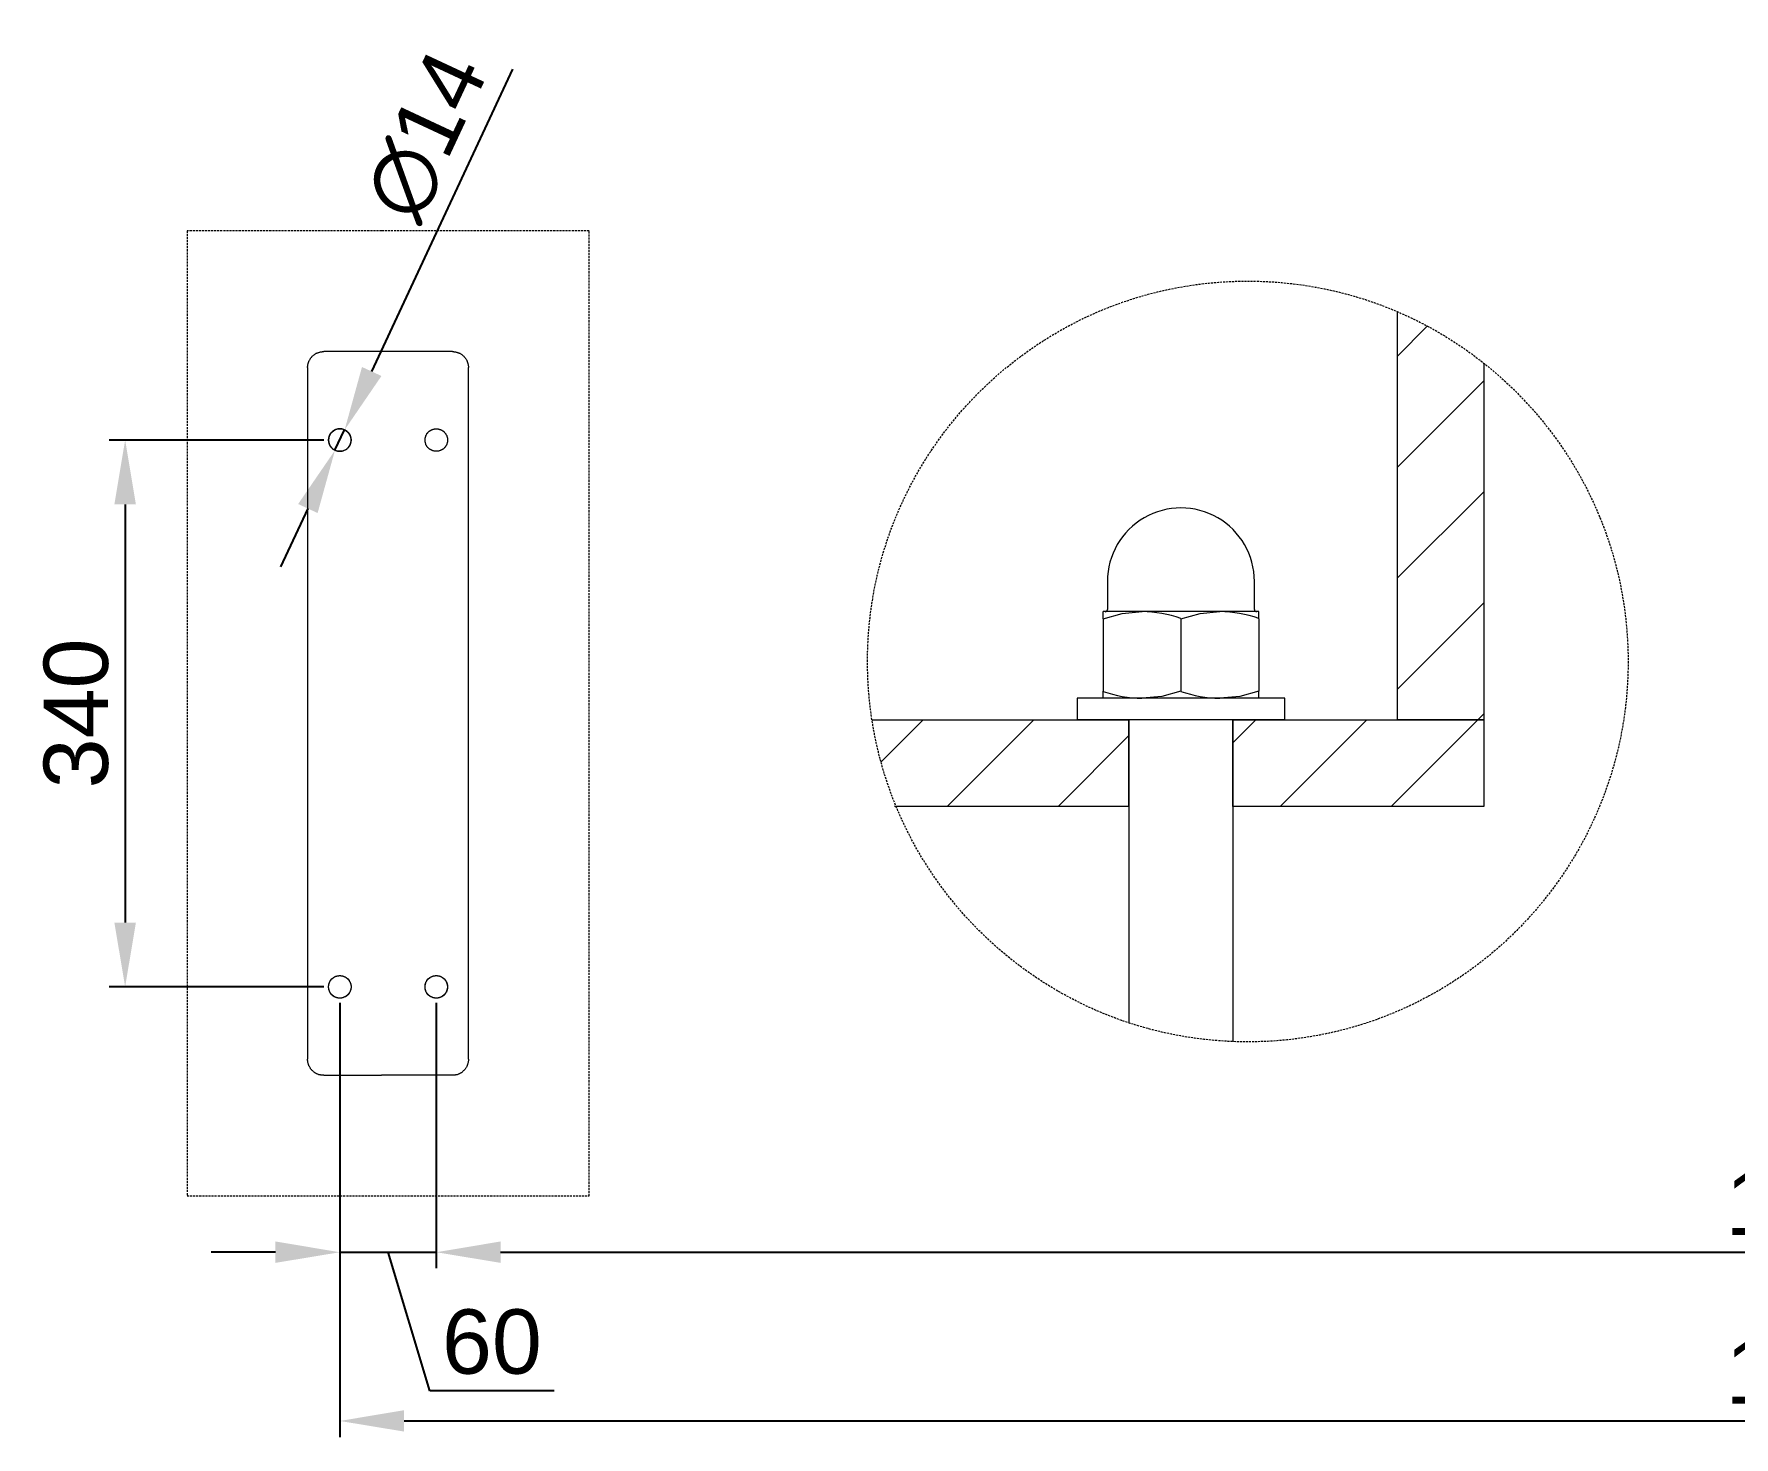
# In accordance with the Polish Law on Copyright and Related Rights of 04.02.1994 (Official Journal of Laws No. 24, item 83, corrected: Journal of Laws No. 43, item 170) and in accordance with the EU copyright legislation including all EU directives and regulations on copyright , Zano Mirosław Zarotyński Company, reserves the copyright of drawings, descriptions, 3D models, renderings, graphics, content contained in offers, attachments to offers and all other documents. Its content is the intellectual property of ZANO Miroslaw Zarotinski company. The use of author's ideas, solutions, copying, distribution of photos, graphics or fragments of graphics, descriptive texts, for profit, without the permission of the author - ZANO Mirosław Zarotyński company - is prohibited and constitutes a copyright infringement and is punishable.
# Model space of a CAD drawing. Header units: millimetres. Extents: x -152 to 4236, y -557 to 2576.
# Drawn here: x -63 to 994, y -557 to 315 of the extents above; entities that cross this region are included whole.
import ezdxf

# ---------------------------------------------------------------- set-up
doc = ezdxf.new("R2010")
doc.units = ezdxf.units.MM
doc.linetypes.add('HIDDEN', pattern=[1.905, 1.27, -0.635])
for name, color, linetype, lineweight in [('ZANO_R', 7, 'Continuous', 0), ('ZANO_R_przerywana', 7, 'HIDDEN', 0), ('ZANO_W', 1, 'Continuous', 0)]:
    doc.layers.add(name, color=color, linetype=linetype, lineweight=lineweight)
doc.styles.add('Arial', font='arial.ttf')
doc.styles.get("Standard").update_dxf_attribs({"font": 'ARIALUNI.TTF'})
doc.dimstyles.new('pl i ang', dxfattribs={"dimtxt": 50, "dimasz": 50, "dimexe": 1.25, "dimexo": 0.625, "dimgap": 10, "dimtad": 1, "dimtoh": 1, "dimtxsty": 'Standard', "dimcen": 2.5, "dimclrd": 1, "dimclre": 1, "dimclrt": 1, "dimadec": 0, "dimazin": 0, "dimtfac": 1, "dimtmove": 0, "dimatfit": 3, "dimfxl": 1, "dimarcsym": 1})

# ---------------------------------------------------------------- blocks, each defined once
blk = doc.blocks.new('*D448')
at = {"layer": 'ZANO_W', "color": 1, "lineweight": -2}
for p, q in [((147.2, 105.3), (234.9, 293.2)), ((124.3, 56.3), (130.3, 69)), ((107.4, 20.1), (90.5, -16.2))]:
    blk.add_line(p, q, dxfattribs=at)
at = {"layer": 'ZANO_W', "color": 1}
for points in [[(141.1, 108.1), (153.2, 102.5), (130.3, 69)], [(113.5, 17.3), (101.4, 22.9), (124.3, 56.3)]]:
    blk.add_solid(points, dxfattribs=at)
at = {"layer": 'ZANO_W', "color": 1, "insert": (180.8, 251.9), "char_height": 40, "attachment_point": 5, "rotation": 64.9822, "style": 'Arial'}
blk.add_mtext('∅14', dxfattribs=at)
blk = doc.blocks.new('*D452')
at = {"layer": 'ZANO_W', "color": 1, "lineweight": -2}
for p, q in [((117.3, 62.7), (-16.2, 62.7)), ((-6.2, 22.7), (-6.2, -237.3)), ((117.3, -277.3), (-16.2, -277.3))]:
    blk.add_line(p, q, dxfattribs=at)
at = {"layer": 'ZANO_W', "color": 1}
for points in [[(0.5, 22.7), (-12.9, 22.7), (-6.2, 62.7)], [(-12.9, -237.3), (0.5, -237.3), (-6.2, -277.3)]]:
    blk.add_solid(points, dxfattribs=at)
at = {"layer": 'ZANO_W', "color": 1, "insert": (-36.6, -107.3), "char_height": 40, "attachment_point": 5, "rotation": 90, "style": 'Arial'}
blk.add_mtext('340', dxfattribs=at)
blk = doc.blocks.new('*D453')
at = {"layer": 'ZANO_W', "color": 1, "lineweight": -2}
for p, q in [((127.3, -287.3), (127.3, -452.3)), ((187.3, -287.3), (187.3, -452.3)), ((87.3, -442.3), (47.3, -442.3)), ((127.3, -442.3), (187.3, -442.3)), ((183.2, -528.5), (157.3, -442.3)), ((227.3, -442.3), (267.3, -442.3)), ((260.6, -528.5), (183.2, -528.5))]:
    blk.add_line(p, q, dxfattribs=at)
at = {"layer": 'ZANO_W', "color": 1}
for points in [[(87.3, -448.9), (87.3, -435.6), (127.3, -442.3)], [(227.3, -435.6), (227.3, -448.9), (187.3, -442.3)]]:
    blk.add_solid(points, dxfattribs=at)
at = {"layer": 'ZANO_W', "color": 1, "insert": (221.9, -498.1), "char_height": 40, "attachment_point": 5, "style": 'Arial'}
blk.add_mtext('60', dxfattribs=at)
blk = doc.blocks.new('*D454')
at = {"layer": 'ZANO_W', "color": 1, "lineweight": -2}
for p, q in [((187.3, -287.3), (187.3, -452.3)), ((1915.3, -287.3), (1915.3, -452.3)), ((227.3, -442.3), (1875.3, -442.3))]:
    blk.add_line(p, q, dxfattribs=at)
at = {"layer": 'ZANO_W', "color": 1}
for points in [[(227.3, -435.6), (227.3, -448.9), (187.3, -442.3)], [(1875.3, -448.9), (1875.3, -435.6), (1915.3, -442.3)]]:
    blk.add_solid(points, dxfattribs=at)
at = {"layer": 'ZANO_W', "color": 1, "insert": (1051.3, -411.8), "char_height": 40, "attachment_point": 5, "style": 'Arial'}
blk.add_mtext('1728', dxfattribs=at)
blk = doc.blocks.new('*D456')
at = {"layer": 'ZANO_W', "color": 1, "lineweight": -2}
for p, q in [((127.3, -287.3), (127.3, -557.2)), ((1975.3, -287.3), (1975.3, -557.2)), ((167.3, -547.2), (1935.3, -547.2))]:
    blk.add_line(p, q, dxfattribs=at)
at = {"layer": 'ZANO_W', "color": 1}
for points in [[(167.3, -540.5), (167.3, -553.8), (127.3, -547.2)], [(1935.3, -553.8), (1935.3, -540.5), (1975.3, -547.2)]]:
    blk.add_solid(points, dxfattribs=at)
at = {"layer": 'ZANO_W', "color": 1, "insert": (1051.3, -516.7), "char_height": 40, "attachment_point": 5, "style": 'Arial'}
blk.add_mtext('1848', dxfattribs=at)

msp = doc.modelspace()

# ---------------------------------------------------------------- linework, layer by layer
at = {"layer": 'ZANO_R'}
for p, q in [((784.9, 142.4), (784.9, -111.3)), ((784.9, 114.7), (803.6, 133.4)), ((112.1, 116.2), (112.4, 116.4)), ((112.4, 116.4), (112.7, 116.6)), ((112.7, 116.6), (113, 116.7)), ((113, 116.7), (113.3, 116.9)), ((113.3, 116.9), (113.6, 117)), ((113.6, 117), (114, 117.1)), ((114, 117.1), (114.3, 117.2)), ((114.3, 117.2), (114.6, 117.3)), ((114.6, 117.3), (114.9, 117.4)), ((114.9, 117.4), (115.3, 117.5)), ((115.3, 117.5), (115.6, 117.5)), ((115.6, 117.5), (115.9, 117.6)), ((115.9, 117.6), (116.3, 117.6)), ((116.3, 117.6), (116.6, 117.7)), ((116.6, 117.7), (117, 117.7)), ((117, 117.7), (117.3, 117.7)), ((153.3, 117.7), (117.3, 117.7)), ((197.3, 117.7), (153.3, 117.7)), ((197.3, 117.7), (197.6, 117.7)), ((197.6, 117.7), (198, 117.7)), ((198, 117.7), (198.3, 117.6)), ((198.3, 117.6), (198.7, 117.6)), ((198.7, 117.6), (199, 117.5)), ((199, 117.5), (199.3, 117.5)), ((199.3, 117.5), (199.7, 117.4)), ((199.7, 117.4), (200, 117.3)), ((200, 117.3), (200.3, 117.2)), ((200.3, 117.2), (200.7, 117.1)), ((200.7, 117.1), (201, 117)), ((201, 117), (201.3, 116.9)), ((201.3, 116.9), (201.6, 116.7)), ((201.6, 116.7), (201.9, 116.6)), ((201.9, 116.6), (202.2, 116.4)), ((202.2, 116.4), (202.5, 116.2)), ((107.3, 108.4), (107.4, 108.7)), ((107.3, 108), (107.3, 108.4)), ((107.3, 107.7), (107.3, 108)), ((107.3, 107.7), (107.3, -322.3)), ((107.4, 109.4), (107.5, 109.7)), ((107.4, 109), (107.4, 109.4)), ((107.4, 108.7), (107.4, 109)), ((107.5, 109.7), (107.6, 110)), ((107.6, 110), (107.7, 110.4)), ((107.7, 110.4), (107.8, 110.7)), ((107.8, 110.7), (107.9, 111)), ((107.9, 111), (108, 111.3)), ((108, 111.3), (108.1, 111.7)), ((108.1, 111.7), (108.3, 112)), ((108.3, 112), (108.4, 112.3)), ((108.4, 112.3), (108.6, 112.6)), ((108.6, 112.6), (108.8, 112.9)), ((108.8, 112.9), (108.9, 113.2)), ((108.9, 113.2), (109.1, 113.4)), ((109.1, 113.4), (109.3, 113.7)), ((109.3, 113.7), (109.5, 114)), ((109.5, 114), (109.8, 114.3)), ((109.8, 114.3), (110, 114.5)), ((110, 114.5), (110.2, 114.8)), ((110.2, 114.8), (110.5, 115)), ((110.5, 115), (110.7, 115.2)), ((110.7, 115.2), (111, 115.4)), ((111, 115.4), (111.3, 115.6)), ((111.3, 115.6), (111.5, 115.8)), ((111.5, 115.8), (111.8, 116)), ((111.8, 116), (112.1, 116.2)), ((202.5, 116.2), (202.8, 116)), ((202.8, 116), (203.1, 115.8)), ((203.1, 115.8), (203.3, 115.6)), ((203.3, 115.6), (203.6, 115.4)), ((203.6, 115.4), (203.9, 115.2)), ((203.9, 115.2), (204.1, 115)), ((204.1, 115), (204.4, 114.8)), ((204.4, 114.8), (204.6, 114.5)), ((204.6, 114.5), (204.8, 114.3)), ((204.8, 114.3), (205.1, 114)), ((205.1, 114), (205.3, 113.7)), ((205.3, 113.7), (205.5, 113.4)), ((205.5, 113.4), (205.7, 113.2)), ((205.7, 113.2), (205.8, 112.9)), ((205.8, 112.9), (206, 112.6)), ((206, 112.6), (206.2, 112.3)), ((206.2, 112.3), (206.3, 112)), ((206.3, 112), (206.5, 111.7)), ((206.5, 111.7), (206.6, 111.3)), ((206.6, 111.3), (206.7, 111)), ((206.7, 111), (206.8, 110.7)), ((206.8, 110.7), (206.9, 110.4)), ((206.9, 110.4), (207, 110)), ((207, 110), (207.1, 109.7)), ((207.1, 109.7), (207.2, 109.4)), ((207.2, 109.4), (207.2, 109)), ((207.2, 109), (207.3, 108.7)), ((207.3, 108.7), (207.3, 108.4)), ((207.3, 108.4), (207.3, 108)), ((207.3, 108), (207.3, 107.7)), ((207.3, -322.3), (207.3, 107.7)), ((838.7, 110.4), (838.7, -111.3)), ((784.9, 45.7), (838.7, 99.5)), ((120.4, 63.5), (120.3, 63.3)), ((120.5, 64.2), (120.4, 64)), ((120.4, 64), (120.4, 63.8)), ((120.4, 63.8), (120.4, 63.5)), ((120.6, 64.7), (120.5, 64.5)), ((120.5, 64.5), (120.5, 64.2)), ((120.7, 64.9), (120.6, 64.7)), ((120.8, 65.2), (120.7, 64.9)), ((120.9, 65.6), (120.8, 65.4)), ((120.8, 65.4), (120.8, 65.2)), ((121.1, 65.8), (120.9, 65.6)), ((121.2, 66), (121.1, 65.8)), ((121.3, 66.2), (121.2, 66)), ((121.4, 66.5), (121.3, 66.2)), ((121.5, 66.7), (121.4, 66.5)), ((121.7, 66.9), (121.5, 66.7)), ((121.8, 67), (121.7, 66.9)), ((122, 67.2), (121.8, 67)), ((122.1, 67.4), (122, 67.2)), ((122.3, 67.6), (122.1, 67.4)), ((122.5, 67.8), (122.3, 67.6)), ((122.7, 67.9), (122.5, 67.8)), ((122.8, 68.1), (122.7, 67.9)), ((123, 68.2), (122.8, 68.1)), ((123.2, 68.4), (123, 68.2)), ((123.4, 68.5), (123.2, 68.4)), ((123.6, 68.6), (123.4, 68.5)), ((123.8, 68.8), (123.6, 68.6)), ((124.1, 68.9), (123.8, 68.8)), ((124.3, 69), (124.1, 68.9)), ((124.5, 69.1), (124.3, 69)), ((124.7, 69.2), (124.5, 69.1)), ((124.9, 69.3), (124.7, 69.2)), ((125.2, 69.3), (124.9, 69.3)), ((125.4, 69.4), (125.2, 69.3)), ((125.6, 69.5), (125.4, 69.4)), ((125.9, 69.5), (125.6, 69.5)), ((126.1, 69.6), (125.9, 69.5)), ((126.3, 69.6), (126.1, 69.6)), ((126.6, 69.6), (126.3, 69.6)), ((126.8, 69.7), (126.6, 69.6)), ((127.1, 69.7), (126.8, 69.7)), ((127.3, 69.7), (127.1, 69.7)), ((127.5, 69.7), (127.3, 69.7)), ((127.8, 69.7), (127.5, 69.7)), ((128, 69.6), (127.8, 69.7)), ((128.3, 69.6), (128, 69.6)), ((128.5, 69.6), (128.3, 69.6)), ((128.7, 69.5), (128.5, 69.6)), ((129, 69.5), (128.7, 69.5)), ((129.2, 69.4), (129, 69.5)), ((129.4, 69.3), (129.2, 69.4)), ((129.7, 69.3), (129.4, 69.3)), ((129.9, 69.2), (129.7, 69.3)), ((130.1, 69.1), (129.9, 69.2)), ((130.3, 69), (130.1, 69.1)), ((130.6, 68.9), (130.3, 69)), ((130.8, 68.8), (130.6, 68.9)), ((131, 68.6), (130.8, 68.8)), ((131.2, 68.5), (131, 68.6)), ((131.4, 68.4), (131.2, 68.5)), ((131.6, 68.2), (131.4, 68.4)), ((131.8, 68.1), (131.6, 68.2)), ((131.9, 67.9), (131.8, 68.1)), ((132.1, 67.8), (131.9, 67.9)), ((132.3, 67.6), (132.1, 67.8)), ((132.5, 67.4), (132.3, 67.6)), ((132.6, 67.2), (132.5, 67.4)), ((132.8, 67), (132.6, 67.2)), ((132.9, 66.9), (132.8, 67)), ((133.1, 66.7), (132.9, 66.9)), ((133.2, 66.5), (133.1, 66.7)), ((133.3, 66.2), (133.2, 66.5)), ((133.4, 66), (133.3, 66.2)), ((133.6, 65.8), (133.4, 66)), ((133.7, 65.6), (133.6, 65.8)), ((133.8, 65.4), (133.7, 65.6)), ((133.8, 65.2), (133.8, 65.4)), ((133.9, 64.9), (133.8, 65.2)), ((134, 64.7), (133.9, 64.9)), ((134.1, 64.5), (134, 64.7)), ((134.1, 64.2), (134.1, 64.5)), ((134.2, 64), (134.1, 64.2)), ((134.2, 63.8), (134.2, 64)), ((134.3, 63.5), (134.2, 63.8)), ((134.3, 63.3), (134.3, 63.5)), ((180.3, 63.3), (180.4, 63.5)), ((180.4, 64), (180.5, 64.2)), ((180.4, 63.8), (180.4, 64)), ((180.4, 63.5), (180.4, 63.8)), ((180.5, 64.5), (180.6, 64.7)), ((180.5, 64.2), (180.5, 64.5)), ((180.6, 64.7), (180.7, 64.9)), ((180.7, 64.9), (180.8, 65.2)), ((180.8, 65.4), (180.9, 65.6)), ((180.8, 65.2), (180.8, 65.4)), ((180.9, 65.6), (181.1, 65.8)), ((181.1, 65.8), (181.2, 66)), ((181.2, 66), (181.3, 66.2)), ((181.3, 66.2), (181.4, 66.5)), ((181.4, 66.5), (181.5, 66.7)), ((181.5, 66.7), (181.7, 66.9)), ((181.7, 66.9), (181.8, 67)), ((181.8, 67), (182, 67.2)), ((182, 67.2), (182.1, 67.4)), ((182.1, 67.4), (182.3, 67.6)), ((182.3, 67.6), (182.5, 67.8)), ((182.5, 67.8), (182.7, 67.9)), ((182.7, 67.9), (182.8, 68.1)), ((182.8, 68.1), (183, 68.2)), ((183, 68.2), (183.2, 68.4)), ((183.2, 68.4), (183.4, 68.5)), ((183.4, 68.5), (183.6, 68.6)), ((183.6, 68.6), (183.8, 68.8)), ((183.8, 68.8), (184.1, 68.9)), ((184.1, 68.9), (184.3, 69)), ((184.3, 69), (184.5, 69.1)), ((184.5, 69.1), (184.7, 69.2)), ((184.7, 69.2), (184.9, 69.3)), ((184.9, 69.3), (185.2, 69.3)), ((185.2, 69.3), (185.4, 69.4)), ((185.4, 69.4), (185.6, 69.5)), ((185.6, 69.5), (185.9, 69.5)), ((185.9, 69.5), (186.1, 69.6)), ((186.1, 69.6), (186.3, 69.6)), ((186.3, 69.6), (186.6, 69.6)), ((186.6, 69.6), (186.8, 69.7)), ((186.8, 69.7), (187.1, 69.7)), ((187.1, 69.7), (187.3, 69.7)), ((187.3, 69.7), (187.5, 69.7)), ((187.5, 69.7), (187.8, 69.7)), ((187.8, 69.7), (188, 69.6)), ((188, 69.6), (188.3, 69.6)), ((188.3, 69.6), (188.5, 69.6)), ((188.5, 69.6), (188.7, 69.5)), ((188.7, 69.5), (189, 69.5)), ((189, 69.5), (189.2, 69.4)), ((189.2, 69.4), (189.4, 69.3)), ((189.4, 69.3), (189.7, 69.3)), ((189.7, 69.3), (189.9, 69.2)), ((189.9, 69.2), (190.1, 69.1)), ((190.1, 69.1), (190.3, 69)), ((190.3, 69), (190.6, 68.9)), ((190.6, 68.9), (190.8, 68.8)), ((190.8, 68.8), (191, 68.6)), ((191, 68.6), (191.2, 68.5)), ((191.2, 68.5), (191.4, 68.4)), ((191.4, 68.4), (191.6, 68.2)), ((191.6, 68.2), (191.8, 68.1)), ((191.8, 68.1), (191.9, 67.9)), ((191.9, 67.9), (192.1, 67.8)), ((192.1, 67.8), (192.3, 67.6)), ((192.3, 67.6), (192.5, 67.4)), ((192.5, 67.4), (192.6, 67.2)), ((192.6, 67.2), (192.8, 67)), ((192.8, 67), (192.9, 66.9)), ((192.9, 66.9), (193.1, 66.7)), ((193.1, 66.7), (193.2, 66.5)), ((193.2, 66.5), (193.3, 66.2)), ((193.3, 66.2), (193.4, 66)), ((193.4, 66), (193.6, 65.8)), ((193.6, 65.8), (193.7, 65.6)), ((193.7, 65.6), (193.8, 65.4)), ((193.8, 65.4), (193.8, 65.2)), ((193.8, 65.2), (193.9, 64.9)), ((193.9, 64.9), (194, 64.7)), ((194, 64.7), (194.1, 64.5)), ((194.1, 64.5), (194.1, 64.2)), ((194.1, 64.2), (194.2, 64)), ((194.2, 64), (194.2, 63.8)), ((194.2, 63.8), (194.3, 63.5)), ((194.3, 63.5), (194.3, 63.3)), ((120.3, 63.3), (120.3, 63)), ((120.3, 63), (120.3, 62.8)), ((120.3, 62.8), (120.3, 62.6)), ((120.3, 62.6), (120.3, 62.3)), ((120.3, 62.3), (120.3, 62.1)), ((120.3, 62.1), (120.4, 61.8)), ((120.4, 61.8), (120.4, 61.6)), ((120.4, 61.6), (120.4, 61.4)), ((120.4, 61.4), (120.5, 61.1)), ((120.5, 61.1), (120.5, 60.9)), ((120.5, 60.9), (120.6, 60.7)), ((120.6, 60.7), (120.7, 60.4)), ((120.7, 60.4), (120.8, 60.2)), ((120.8, 60.2), (120.8, 60)), ((120.8, 60), (120.9, 59.8)), ((120.9, 59.8), (121.1, 59.5)), ((121.1, 59.5), (121.2, 59.3)), ((121.2, 59.3), (121.3, 59.1)), ((121.3, 59.1), (121.4, 58.9)), ((121.4, 58.9), (121.5, 58.7)), ((121.5, 58.7), (121.7, 58.5)), ((121.7, 58.5), (121.8, 58.3)), ((121.8, 58.3), (122, 58.1)), ((122, 58.1), (122.1, 57.9)), ((122.1, 57.9), (122.3, 57.8)), ((122.3, 57.8), (122.5, 57.6)), ((122.5, 57.6), (122.7, 57.4)), ((122.7, 57.4), (122.8, 57.3)), ((122.8, 57.3), (123, 57.1)), ((123, 57.1), (123.2, 57)), ((123.2, 57), (123.4, 56.9)), ((123.4, 56.9), (123.6, 56.7)), ((123.6, 56.7), (123.8, 56.6)), ((123.8, 56.6), (124.1, 56.5)), ((124.1, 56.5), (124.3, 56.4)), ((124.3, 56.4), (124.5, 56.3)), ((124.5, 56.3), (124.7, 56.2)), ((124.7, 56.2), (124.9, 56.1)), ((124.9, 56.1), (125.2, 56)), ((125.2, 56), (125.4, 55.9)), ((125.4, 55.9), (125.6, 55.9)), ((125.6, 55.9), (125.9, 55.8)), ((125.9, 55.8), (126.1, 55.8)), ((126.1, 55.8), (126.3, 55.7)), ((126.3, 55.7), (126.6, 55.7)), ((126.6, 55.7), (126.8, 55.7)), ((126.8, 55.7), (127.1, 55.7)), ((127.1, 55.7), (127.3, 55.7)), ((127.3, 55.7), (127.5, 55.7)), ((127.5, 55.7), (127.8, 55.7)), ((127.8, 55.7), (128, 55.7)), ((128, 55.7), (128.3, 55.7)), ((128.3, 55.7), (128.5, 55.8)), ((128.5, 55.8), (128.7, 55.8)), ((128.7, 55.8), (129, 55.9)), ((129, 55.9), (129.2, 55.9)), ((129.2, 55.9), (129.4, 56)), ((129.4, 56), (129.7, 56.1)), ((129.7, 56.1), (129.9, 56.2)), ((129.9, 56.2), (130.1, 56.3)), ((130.1, 56.3), (130.3, 56.4)), ((130.3, 56.4), (130.6, 56.5)), ((130.6, 56.5), (130.8, 56.6)), ((130.8, 56.6), (131, 56.7)), ((131, 56.7), (131.2, 56.9)), ((131.2, 56.9), (131.4, 57)), ((131.4, 57), (131.6, 57.1)), ((131.6, 57.1), (131.8, 57.3)), ((131.8, 57.3), (131.9, 57.4)), ((131.9, 57.4), (132.1, 57.6)), ((132.1, 57.6), (132.3, 57.8)), ((132.3, 57.8), (132.5, 57.9)), ((132.5, 57.9), (132.6, 58.1)), ((132.6, 58.1), (132.8, 58.3)), ((132.8, 58.3), (132.9, 58.5)), ((132.9, 58.5), (133.1, 58.7)), ((133.1, 58.7), (133.2, 58.9)), ((133.2, 58.9), (133.3, 59.1)), ((133.3, 59.1), (133.4, 59.3)), ((133.4, 59.3), (133.6, 59.5)), ((133.6, 59.5), (133.7, 59.8)), ((133.7, 59.8), (133.8, 60)), ((133.8, 60.2), (133.9, 60.4)), ((133.8, 60), (133.8, 60.2)), ((133.9, 60.4), (134, 60.7)), ((134, 60.7), (134.1, 60.9)), ((134.1, 61.1), (134.2, 61.4)), ((134.1, 60.9), (134.1, 61.1)), ((134.2, 61.6), (134.3, 61.8)), ((134.2, 61.4), (134.2, 61.6)), ((134.3, 63), (134.3, 63.3)), ((134.3, 62.8), (134.3, 63)), ((134.3, 62.6), (134.3, 62.8)), ((134.3, 62.3), (134.3, 62.6)), ((134.3, 62.1), (134.3, 62.3)), ((134.3, 61.8), (134.3, 62.1)), ((180.3, 63), (180.3, 63.3)), ((180.3, 62.8), (180.3, 63)), ((180.3, 62.6), (180.3, 62.8)), ((180.3, 62.3), (180.3, 62.6)), ((180.3, 62.1), (180.3, 62.3)), ((180.4, 61.8), (180.3, 62.1)), ((180.4, 61.6), (180.4, 61.8)), ((180.4, 61.4), (180.4, 61.6)), ((180.5, 61.1), (180.4, 61.4)), ((180.5, 60.9), (180.5, 61.1)), ((180.6, 60.7), (180.5, 60.9)), ((180.7, 60.4), (180.6, 60.7)), ((180.8, 60.2), (180.7, 60.4)), ((180.8, 60), (180.8, 60.2)), ((180.9, 59.8), (180.8, 60)), ((181.1, 59.5), (180.9, 59.8)), ((181.2, 59.3), (181.1, 59.5)), ((181.3, 59.1), (181.2, 59.3)), ((181.4, 58.9), (181.3, 59.1)), ((181.5, 58.7), (181.4, 58.9)), ((181.7, 58.5), (181.5, 58.7)), ((181.8, 58.3), (181.7, 58.5)), ((182, 58.1), (181.8, 58.3)), ((182.1, 57.9), (182, 58.1)), ((182.3, 57.8), (182.1, 57.9)), ((182.5, 57.6), (182.3, 57.8)), ((182.7, 57.4), (182.5, 57.6)), ((182.8, 57.3), (182.7, 57.4)), ((183, 57.1), (182.8, 57.3)), ((183.2, 57), (183, 57.1)), ((183.4, 56.9), (183.2, 57)), ((183.6, 56.7), (183.4, 56.9)), ((183.8, 56.6), (183.6, 56.7)), ((184.1, 56.5), (183.8, 56.6)), ((184.3, 56.4), (184.1, 56.5)), ((184.5, 56.3), (184.3, 56.4)), ((184.7, 56.2), (184.5, 56.3)), ((184.9, 56.1), (184.7, 56.2)), ((185.2, 56), (184.9, 56.1)), ((185.4, 55.9), (185.2, 56)), ((185.6, 55.9), (185.4, 55.9)), ((185.9, 55.8), (185.6, 55.9)), ((186.1, 55.8), (185.9, 55.8)), ((186.3, 55.7), (186.1, 55.8)), ((186.6, 55.7), (186.3, 55.7)), ((186.8, 55.7), (186.6, 55.7)), ((187.1, 55.7), (186.8, 55.7)), ((187.3, 55.7), (187.1, 55.7)), ((187.5, 55.7), (187.3, 55.7)), ((187.8, 55.7), (187.5, 55.7)), ((188, 55.7), (187.8, 55.7)), ((188.3, 55.7), (188, 55.7)), ((188.5, 55.8), (188.3, 55.7)), ((188.7, 55.8), (188.5, 55.8)), ((189, 55.9), (188.7, 55.8)), ((189.2, 55.9), (189, 55.9)), ((189.4, 56), (189.2, 55.9)), ((189.7, 56.1), (189.4, 56)), ((189.9, 56.2), (189.7, 56.1)), ((190.1, 56.3), (189.9, 56.2)), ((190.3, 56.4), (190.1, 56.3)), ((190.6, 56.5), (190.3, 56.4)), ((190.8, 56.6), (190.6, 56.5)), ((191, 56.7), (190.8, 56.6)), ((191.2, 56.9), (191, 56.7)), ((191.4, 57), (191.2, 56.9)), ((191.6, 57.1), (191.4, 57)), ((191.8, 57.3), (191.6, 57.1)), ((191.9, 57.4), (191.8, 57.3)), ((192.1, 57.6), (191.9, 57.4)), ((192.3, 57.8), (192.1, 57.6)), ((192.5, 57.9), (192.3, 57.8)), ((192.6, 58.1), (192.5, 57.9)), ((192.8, 58.3), (192.6, 58.1)), ((192.9, 58.5), (192.8, 58.3)), ((193.1, 58.7), (192.9, 58.5)), ((193.2, 58.9), (193.1, 58.7)), ((193.3, 59.1), (193.2, 58.9)), ((193.4, 59.3), (193.3, 59.1)), ((193.6, 59.5), (193.4, 59.3)), ((193.7, 59.8), (193.6, 59.5)), ((193.8, 60), (193.7, 59.8)), ((193.9, 60.4), (193.8, 60.2)), ((193.8, 60.2), (193.8, 60)), ((194, 60.7), (193.9, 60.4)), ((194.1, 60.9), (194, 60.7)), ((194.2, 61.4), (194.1, 61.1)), ((194.1, 61.1), (194.1, 60.9)), ((194.3, 61.8), (194.2, 61.6)), ((194.2, 61.6), (194.2, 61.4)), ((194.3, 63.3), (194.3, 63)), ((194.3, 63), (194.3, 62.8)), ((194.3, 62.8), (194.3, 62.6)), ((194.3, 62.6), (194.3, 62.3)), ((194.3, 62.3), (194.3, 62.1)), ((194.3, 62.1), (194.3, 61.8)), ((784.9, -23.3), (838.7, 30.5)), ((604.7, -25.2), (604.7, -42.7)), ((696.1, -42.7), (696.1, -25.2)), ((784.9, -92.4), (838.7, -38.6)), ((602, -48.4), (602, -44)), ((626.2, -44), (602, -44)), ((602, -48.4), (613.9, -45.2)), ((602, -48.4), (602, -93.5)), ((613.9, -45.2), (626.2, -44)), ((674.6, -44), (626.2, -44)), ((650.4, -48.4), (662.3, -45.2)), ((650.4, -48.4), (650.4, -93.5)), ((662.3, -45.2), (674.6, -44)), ((698.8, -44), (674.6, -44)), ((698.8, -48.4), (698.8, -44)), ((698.8, -48.4), (698.8, -93.5)), ((602, -97.9), (602, -93.5)), ((650.4, -93.5), (638.6, -96.7)), ((698.8, -93.5), (687, -96.7)), ((698.8, -97.9), (698.8, -93.5)), ((585.9, -97.9), (585.9, -111.3)), ((715, -97.9), (585.9, -97.9)), ((638.6, -96.7), (626.2, -97.9)), ((687, -96.7), (674.6, -97.9)), ((715, -111.3), (715, -97.9)), ((458.3, -111.2), (618.1, -111.3)), ((463.9, -137.3), (490, -111.2)), ((505.1, -165.1), (559, -111.3)), ((715, -111.3), (585.9, -111.3)), ((618.1, -165.1), (618.1, -111.3)), ((618.1, -111.3), (618.1, -299.7)), ((682.7, -165.1), (682.7, -111.3)), ((682.7, -111.3), (838.7, -111.3)), ((682.7, -111.3), (682.7, -311.3)), ((682.7, -125.6), (697, -111.3)), ((712.2, -165.1), (766, -111.3)), ((781.2, -165.1), (835, -111.3)), ((838.7, -111.3), (784.9, -111.3)), ((835, -111.3), (838.7, -107.6)), ((574.1, -165.1), (618.1, -121.1)), ((618.1, -165.1), (472.3, -165.1)), ((838.7, -165.1), (682.7, -165.1)), ((120.7, -275.1), (120.8, -274.8)), ((120.8, -274.6), (120.9, -274.4)), ((120.8, -274.8), (120.8, -274.6)), ((120.9, -274.4), (121.1, -274.2)), ((121.1, -274.2), (121.2, -274)), ((121.2, -274), (121.3, -273.8)), ((121.3, -273.8), (121.4, -273.5)), ((121.4, -273.5), (121.5, -273.3)), ((121.5, -273.3), (121.7, -273.1)), ((121.7, -273.1), (121.8, -273)), ((121.8, -273), (122, -272.8)), ((122, -272.8), (122.1, -272.6)), ((122.1, -272.6), (122.3, -272.4)), ((122.3, -272.4), (122.5, -272.2)), ((122.5, -272.2), (122.7, -272.1)), ((122.7, -272.1), (122.8, -271.9)), ((122.8, -271.9), (123, -271.8)), ((123, -271.8), (123.2, -271.6)), ((123.2, -271.6), (123.4, -271.5)), ((123.4, -271.5), (123.6, -271.4)), ((123.6, -271.4), (123.8, -271.2)), ((123.8, -271.2), (124.1, -271.1)), ((124.1, -271.1), (124.3, -271)), ((124.3, -271), (124.5, -270.9)), ((124.5, -270.9), (124.7, -270.8)), ((124.7, -270.8), (124.9, -270.7)), ((124.9, -270.7), (125.2, -270.7)), ((125.2, -270.7), (125.4, -270.6)), ((125.4, -270.6), (125.6, -270.5)), ((125.6, -270.5), (125.9, -270.5)), ((125.9, -270.5), (126.1, -270.4)), ((126.1, -270.4), (126.3, -270.4)), ((126.3, -270.4), (126.6, -270.4)), ((126.6, -270.4), (126.8, -270.3)), ((126.8, -270.3), (127.1, -270.3)), ((127.1, -270.3), (127.3, -270.3)), ((127.3, -270.3), (127.5, -270.3)), ((127.5, -270.3), (127.8, -270.3)), ((127.8, -270.3), (128, -270.4)), ((128, -270.4), (128.3, -270.4)), ((128.3, -270.4), (128.5, -270.4)), ((128.5, -270.4), (128.7, -270.5)), ((128.7, -270.5), (129, -270.5)), ((129, -270.5), (129.2, -270.6)), ((129.2, -270.6), (129.4, -270.7)), ((129.4, -270.7), (129.7, -270.7)), ((129.7, -270.7), (129.9, -270.8)), ((129.9, -270.8), (130.1, -270.9)), ((130.1, -270.9), (130.3, -271)), ((130.3, -271), (130.6, -271.1)), ((130.6, -271.1), (130.8, -271.2)), ((130.8, -271.2), (131, -271.4)), ((131, -271.4), (131.2, -271.5)), ((131.2, -271.5), (131.4, -271.6)), ((131.4, -271.6), (131.6, -271.8)), ((131.6, -271.8), (131.8, -271.9)), ((131.8, -271.9), (131.9, -272.1)), ((131.9, -272.1), (132.1, -272.2)), ((132.1, -272.2), (132.3, -272.4)), ((132.3, -272.4), (132.5, -272.6)), ((132.5, -272.6), (132.6, -272.8)), ((132.6, -272.8), (132.8, -273)), ((132.8, -273), (132.9, -273.1)), ((132.9, -273.1), (133.1, -273.3)), ((133.1, -273.3), (133.2, -273.5)), ((133.2, -273.5), (133.3, -273.8)), ((133.3, -273.8), (133.4, -274)), ((133.4, -274), (133.6, -274.2)), ((133.6, -274.2), (133.7, -274.4)), ((133.7, -274.4), (133.8, -274.6)), ((133.8, -274.6), (133.8, -274.8)), ((133.8, -274.8), (133.9, -275.1)), ((180.7, -275.1), (180.8, -274.8)), ((180.8, -274.6), (180.9, -274.4)), ((180.8, -274.8), (180.8, -274.6)), ((180.9, -274.4), (181.1, -274.2)), ((181.1, -274.2), (181.2, -274)), ((181.2, -274), (181.3, -273.8)), ((181.3, -273.8), (181.4, -273.5)), ((181.4, -273.5), (181.5, -273.3)), ((181.5, -273.3), (181.7, -273.1)), ((181.7, -273.1), (181.8, -273)), ((181.8, -273), (182, -272.8)), ((182, -272.8), (182.1, -272.6)), ((182.1, -272.6), (182.3, -272.4)), ((182.3, -272.4), (182.5, -272.2)), ((182.5, -272.2), (182.7, -272.1)), ((182.7, -272.1), (182.8, -271.9)), ((182.8, -271.9), (183, -271.8)), ((183, -271.8), (183.2, -271.6)), ((183.2, -271.6), (183.4, -271.5)), ((183.4, -271.5), (183.6, -271.4)), ((183.6, -271.4), (183.8, -271.2)), ((183.8, -271.2), (184.1, -271.1)), ((184.1, -271.1), (184.3, -271)), ((184.3, -271), (184.5, -270.9)), ((184.5, -270.9), (184.7, -270.8)), ((184.7, -270.8), (184.9, -270.7)), ((184.9, -270.7), (185.2, -270.7)), ((185.2, -270.7), (185.4, -270.6)), ((185.4, -270.6), (185.6, -270.5)), ((185.6, -270.5), (185.9, -270.5)), ((185.9, -270.5), (186.1, -270.4)), ((186.1, -270.4), (186.3, -270.4)), ((186.3, -270.4), (186.6, -270.4)), ((186.6, -270.4), (186.8, -270.3)), ((186.8, -270.3), (187.1, -270.3)), ((187.1, -270.3), (187.3, -270.3)), ((187.3, -270.3), (187.5, -270.3)), ((187.5, -270.3), (187.8, -270.3)), ((187.8, -270.3), (188, -270.4)), ((188, -270.4), (188.3, -270.4)), ((188.3, -270.4), (188.5, -270.4)), ((188.5, -270.4), (188.7, -270.5)), ((188.7, -270.5), (189, -270.5)), ((189, -270.5), (189.2, -270.6)), ((189.2, -270.6), (189.4, -270.7)), ((189.4, -270.7), (189.7, -270.7)), ((189.7, -270.7), (189.9, -270.8)), ((189.9, -270.8), (190.1, -270.9)), ((190.1, -270.9), (190.3, -271)), ((190.3, -271), (190.6, -271.1)), ((190.6, -271.1), (190.8, -271.2)), ((190.8, -271.2), (191, -271.4)), ((191, -271.4), (191.2, -271.5)), ((191.2, -271.5), (191.4, -271.6)), ((191.4, -271.6), (191.6, -271.8)), ((191.6, -271.8), (191.8, -271.9)), ((191.8, -271.9), (191.9, -272.1)), ((191.9, -272.1), (192.1, -272.2)), ((192.1, -272.2), (192.3, -272.4)), ((192.3, -272.4), (192.5, -272.6)), ((192.5, -272.6), (192.6, -272.8)), ((192.6, -272.8), (192.8, -273)), ((192.8, -273), (192.9, -273.1)), ((192.9, -273.1), (193.1, -273.3)), ((193.1, -273.3), (193.2, -273.5)), ((193.2, -273.5), (193.3, -273.8)), ((193.3, -273.8), (193.4, -274)), ((193.4, -274), (193.6, -274.2)), ((193.6, -274.2), (193.7, -274.4)), ((193.7, -274.4), (193.8, -274.6)), ((193.8, -274.6), (193.8, -274.8)), ((193.8, -274.8), (193.9, -275.1)), ((120.3, -276.7), (120.4, -276.5)), ((120.3, -277), (120.3, -276.7)), ((120.3, -277.2), (120.3, -277)), ((120.3, -277.4), (120.3, -277.2)), ((120.3, -277.7), (120.3, -277.4)), ((120.3, -277.9), (120.3, -277.7)), ((120.4, -278.2), (120.3, -277.9)), ((120.4, -276), (120.5, -275.8)), ((120.4, -276.2), (120.4, -276)), ((120.4, -276.5), (120.4, -276.2)), ((120.4, -278.4), (120.4, -278.2)), ((120.4, -278.6), (120.4, -278.4)), ((120.5, -278.9), (120.4, -278.6)), ((120.5, -275.5), (120.6, -275.3)), ((120.5, -275.8), (120.5, -275.5)), ((120.5, -279.1), (120.5, -278.9)), ((120.6, -279.3), (120.5, -279.1)), ((120.6, -275.3), (120.7, -275.1)), ((120.7, -279.6), (120.6, -279.3)), ((120.8, -279.8), (120.7, -279.6)), ((120.8, -280), (120.8, -279.8)), ((120.9, -280.2), (120.8, -280)), ((121.1, -280.5), (120.9, -280.2)), ((121.2, -280.7), (121.1, -280.5)), ((121.3, -280.9), (121.2, -280.7)), ((121.4, -281.1), (121.3, -280.9)), ((121.5, -281.3), (121.4, -281.1)), ((121.7, -281.5), (121.5, -281.3)), ((121.8, -281.7), (121.7, -281.5)), ((122, -281.9), (121.8, -281.7)), ((122.1, -282.1), (122, -281.9)), ((122.3, -282.2), (122.1, -282.1)), ((122.5, -282.4), (122.3, -282.2)), ((122.7, -282.6), (122.5, -282.4)), ((122.8, -282.7), (122.7, -282.6)), ((123, -282.9), (122.8, -282.7)), ((123.2, -283), (123, -282.9)), ((123.4, -283.1), (123.2, -283)), ((123.6, -283.3), (123.4, -283.1)), ((123.8, -283.4), (123.6, -283.3)), ((124.1, -283.5), (123.8, -283.4)), ((124.3, -283.6), (124.1, -283.5)), ((124.5, -283.7), (124.3, -283.6)), ((124.7, -283.8), (124.5, -283.7)), ((124.9, -283.9), (124.7, -283.8)), ((125.2, -284), (124.9, -283.9)), ((125.4, -284.1), (125.2, -284)), ((125.6, -284.1), (125.4, -284.1)), ((125.9, -284.2), (125.6, -284.1)), ((126.1, -284.2), (125.9, -284.2)), ((126.3, -284.3), (126.1, -284.2)), ((126.6, -284.3), (126.3, -284.3)), ((126.8, -284.3), (126.6, -284.3)), ((127.1, -284.3), (126.8, -284.3)), ((127.3, -284.3), (127.1, -284.3)), ((127.5, -284.3), (127.3, -284.3)), ((127.8, -284.3), (127.5, -284.3)), ((128, -284.3), (127.8, -284.3)), ((128.3, -284.3), (128, -284.3)), ((128.5, -284.2), (128.3, -284.3)), ((128.7, -284.2), (128.5, -284.2)), ((129, -284.1), (128.7, -284.2)), ((129.2, -284.1), (129, -284.1)), ((129.4, -284), (129.2, -284.1)), ((129.7, -283.9), (129.4, -284)), ((129.9, -283.8), (129.7, -283.9)), ((130.1, -283.7), (129.9, -283.8)), ((130.3, -283.6), (130.1, -283.7)), ((130.6, -283.5), (130.3, -283.6)), ((130.8, -283.4), (130.6, -283.5)), ((131, -283.3), (130.8, -283.4)), ((131.2, -283.1), (131, -283.3)), ((131.4, -283), (131.2, -283.1)), ((131.6, -282.9), (131.4, -283)), ((131.8, -282.7), (131.6, -282.9)), ((131.9, -282.6), (131.8, -282.7)), ((132.1, -282.4), (131.9, -282.6)), ((132.3, -282.2), (132.1, -282.4)), ((132.5, -282.1), (132.3, -282.2)), ((132.6, -281.9), (132.5, -282.1)), ((132.8, -281.7), (132.6, -281.9)), ((132.9, -281.5), (132.8, -281.7)), ((133.1, -281.3), (132.9, -281.5)), ((133.2, -281.1), (133.1, -281.3)), ((133.3, -280.9), (133.2, -281.1)), ((133.4, -280.7), (133.3, -280.9)), ((133.6, -280.5), (133.4, -280.7)), ((133.7, -280.2), (133.6, -280.5)), ((133.8, -280), (133.7, -280.2)), ((133.9, -279.6), (133.8, -279.8)), ((133.8, -279.8), (133.8, -280)), ((133.9, -275.1), (134, -275.3)), ((134, -279.3), (133.9, -279.6)), ((134, -275.3), (134.1, -275.5)), ((134.1, -279.1), (134, -279.3)), ((134.1, -275.5), (134.1, -275.8)), ((134.1, -275.8), (134.2, -276)), ((134.2, -278.6), (134.1, -278.9)), ((134.1, -278.9), (134.1, -279.1)), ((134.2, -276), (134.2, -276.2)), ((134.2, -276.2), (134.3, -276.5)), ((134.3, -278.2), (134.2, -278.4)), ((134.2, -278.4), (134.2, -278.6)), ((134.3, -276.5), (134.3, -276.7)), ((134.3, -276.7), (134.3, -277)), ((134.3, -277), (134.3, -277.2)), ((134.3, -277.2), (134.3, -277.4)), ((134.3, -277.4), (134.3, -277.7)), ((134.3, -277.7), (134.3, -277.9)), ((134.3, -277.9), (134.3, -278.2)), ((180.3, -276.7), (180.4, -276.5)), ((180.3, -277), (180.3, -276.7)), ((180.3, -277.2), (180.3, -277)), ((180.3, -277.4), (180.3, -277.2)), ((180.3, -277.7), (180.3, -277.4)), ((180.3, -277.9), (180.3, -277.7)), ((180.4, -278.2), (180.3, -277.9)), ((180.4, -276), (180.5, -275.8)), ((180.4, -276.2), (180.4, -276)), ((180.4, -276.5), (180.4, -276.2)), ((180.4, -278.4), (180.4, -278.2)), ((180.4, -278.6), (180.4, -278.4)), ((180.5, -278.9), (180.4, -278.6)), ((180.5, -275.5), (180.6, -275.3)), ((180.5, -275.8), (180.5, -275.5)), ((180.5, -279.1), (180.5, -278.9)), ((180.6, -279.3), (180.5, -279.1)), ((180.6, -275.3), (180.7, -275.1)), ((180.7, -279.6), (180.6, -279.3)), ((180.8, -279.8), (180.7, -279.6)), ((180.8, -280), (180.8, -279.8)), ((180.9, -280.2), (180.8, -280)), ((181.1, -280.5), (180.9, -280.2)), ((181.2, -280.7), (181.1, -280.5)), ((181.3, -280.9), (181.2, -280.7)), ((181.4, -281.1), (181.3, -280.9)), ((181.5, -281.3), (181.4, -281.1)), ((181.7, -281.5), (181.5, -281.3)), ((181.8, -281.7), (181.7, -281.5)), ((182, -281.9), (181.8, -281.7)), ((182.1, -282.1), (182, -281.9)), ((182.3, -282.2), (182.1, -282.1)), ((182.5, -282.4), (182.3, -282.2)), ((182.7, -282.6), (182.5, -282.4)), ((182.8, -282.7), (182.7, -282.6)), ((183, -282.9), (182.8, -282.7)), ((183.2, -283), (183, -282.9)), ((183.4, -283.1), (183.2, -283)), ((183.6, -283.3), (183.4, -283.1)), ((183.8, -283.4), (183.6, -283.3)), ((184.1, -283.5), (183.8, -283.4)), ((184.3, -283.6), (184.1, -283.5)), ((184.5, -283.7), (184.3, -283.6)), ((184.7, -283.8), (184.5, -283.7)), ((184.9, -283.9), (184.7, -283.8)), ((185.2, -284), (184.9, -283.9)), ((185.4, -284.1), (185.2, -284)), ((185.6, -284.1), (185.4, -284.1)), ((185.9, -284.2), (185.6, -284.1)), ((186.1, -284.2), (185.9, -284.2)), ((186.3, -284.3), (186.1, -284.2)), ((186.6, -284.3), (186.3, -284.3)), ((186.8, -284.3), (186.6, -284.3)), ((187.1, -284.3), (186.8, -284.3)), ((187.3, -284.3), (187.1, -284.3)), ((187.5, -284.3), (187.3, -284.3)), ((187.8, -284.3), (187.5, -284.3)), ((188, -284.3), (187.8, -284.3)), ((188.3, -284.3), (188, -284.3)), ((188.5, -284.2), (188.3, -284.3)), ((188.7, -284.2), (188.5, -284.2)), ((189, -284.1), (188.7, -284.2)), ((189.2, -284.1), (189, -284.1)), ((189.4, -284), (189.2, -284.1)), ((189.7, -283.9), (189.4, -284)), ((189.9, -283.8), (189.7, -283.9)), ((190.1, -283.7), (189.9, -283.8)), ((190.3, -283.6), (190.1, -283.7)), ((190.6, -283.5), (190.3, -283.6)), ((190.8, -283.4), (190.6, -283.5)), ((191, -283.3), (190.8, -283.4)), ((191.2, -283.1), (191, -283.3)), ((191.4, -283), (191.2, -283.1)), ((191.6, -282.9), (191.4, -283)), ((191.8, -282.7), (191.6, -282.9)), ((191.9, -282.6), (191.8, -282.7)), ((192.1, -282.4), (191.9, -282.6)), ((192.3, -282.2), (192.1, -282.4)), ((192.5, -282.1), (192.3, -282.2)), ((192.6, -281.9), (192.5, -282.1)), ((192.8, -281.7), (192.6, -281.9)), ((192.9, -281.5), (192.8, -281.7)), ((193.1, -281.3), (192.9, -281.5)), ((193.2, -281.1), (193.1, -281.3)), ((193.3, -280.9), (193.2, -281.1)), ((193.4, -280.7), (193.3, -280.9)), ((193.6, -280.5), (193.4, -280.7)), ((193.7, -280.2), (193.6, -280.5)), ((193.8, -280), (193.7, -280.2)), ((193.9, -279.6), (193.8, -279.8)), ((193.8, -279.8), (193.8, -280)), ((193.9, -275.1), (194, -275.3)), ((194, -279.3), (193.9, -279.6)), ((194, -275.3), (194.1, -275.5)), ((194.1, -279.1), (194, -279.3)), ((194.1, -275.5), (194.1, -275.8)), ((194.1, -275.8), (194.2, -276)), ((194.2, -278.6), (194.1, -278.9)), ((194.1, -278.9), (194.1, -279.1)), ((194.2, -276), (194.2, -276.2)), ((194.2, -276.2), (194.3, -276.5)), ((194.3, -278.2), (194.2, -278.4)), ((194.2, -278.4), (194.2, -278.6)), ((194.3, -276.5), (194.3, -276.7)), ((194.3, -276.7), (194.3, -277)), ((194.3, -277), (194.3, -277.2)), ((194.3, -277.2), (194.3, -277.4)), ((194.3, -277.4), (194.3, -277.7)), ((194.3, -277.7), (194.3, -277.9)), ((194.3, -277.9), (194.3, -278.2)), ((107.3, -322.7), (107.3, -322.3)), ((107.3, -323), (107.3, -322.7)), ((107.4, -323.3), (107.3, -323)), ((107.4, -323.7), (107.4, -323.3)), ((107.4, -324), (107.4, -323.7)), ((107.5, -324.4), (107.4, -324)), ((107.6, -324.7), (107.5, -324.4)), ((107.7, -325), (107.6, -324.7)), ((107.8, -325.3), (107.7, -325)), ((107.9, -325.7), (107.8, -325.3)), ((108, -326), (107.9, -325.7)), ((108.1, -326.3), (108, -326)), ((108.3, -326.6), (108.1, -326.3)), ((108.4, -326.9), (108.3, -326.6)), ((108.6, -327.2), (108.4, -326.9)), ((108.8, -327.5), (108.6, -327.2)), ((108.9, -327.8), (108.8, -327.5)), ((205.8, -327.5), (205.7, -327.8)), ((206, -327.2), (205.8, -327.5)), ((206.2, -326.9), (206, -327.2)), ((206.3, -326.6), (206.2, -326.9)), ((206.5, -326.3), (206.3, -326.6)), ((206.6, -326), (206.5, -326.3)), ((206.7, -325.7), (206.6, -326)), ((206.8, -325.3), (206.7, -325.7)), ((206.9, -325), (206.8, -325.3)), ((207, -324.7), (206.9, -325)), ((207.1, -324.4), (207, -324.7)), ((207.2, -324), (207.1, -324.4)), ((207.3, -323.3), (207.2, -323.7)), ((207.2, -323.7), (207.2, -324)), ((207.3, -322.3), (207.3, -322.7)), ((207.3, -322.7), (207.3, -323)), ((207.3, -323), (207.3, -323.3)), ((109.1, -328.1), (108.9, -327.8)), ((109.3, -328.4), (109.1, -328.1)), ((109.5, -328.6), (109.3, -328.4)), ((109.8, -328.9), (109.5, -328.6)), ((110, -329.1), (109.8, -328.9)), ((110.2, -329.4), (110, -329.1)), ((110.5, -329.6), (110.2, -329.4)), ((110.7, -329.9), (110.5, -329.6)), ((111, -330.1), (110.7, -329.9)), ((111.3, -330.3), (111, -330.1)), ((111.5, -330.5), (111.3, -330.3)), ((111.8, -330.7), (111.5, -330.5)), ((112.1, -330.9), (111.8, -330.7)), ((112.4, -331), (112.1, -330.9)), ((112.7, -331.2), (112.4, -331)), ((113, -331.4), (112.7, -331.2)), ((113.3, -331.5), (113, -331.4)), ((113.6, -331.6), (113.3, -331.5)), ((114, -331.7), (113.6, -331.6)), ((114.3, -331.9), (114, -331.7)), ((114.6, -331.9), (114.3, -331.9)), ((114.9, -332), (114.6, -331.9)), ((115.3, -332.1), (114.9, -332)), ((115.6, -332.2), (115.3, -332.1)), ((115.9, -332.2), (115.6, -332.2)), ((116.3, -332.3), (115.9, -332.2)), ((116.6, -332.3), (116.3, -332.3)), ((117, -332.3), (116.6, -332.3)), ((117.3, -332.3), (117, -332.3)), ((117.3, -332.3), (153.3, -332.3)), ((197.3, -332.3), (153.3, -332.3)), ((197.6, -332.3), (197.3, -332.3)), ((198, -332.3), (197.6, -332.3)), ((198.3, -332.3), (198, -332.3)), ((198.7, -332.2), (198.3, -332.3)), ((199, -332.2), (198.7, -332.2)), ((199.3, -332.1), (199, -332.2)), ((199.7, -332), (199.3, -332.1)), ((200, -331.9), (199.7, -332)), ((200.3, -331.9), (200, -331.9)), ((200.7, -331.7), (200.3, -331.9)), ((201, -331.6), (200.7, -331.7)), ((201.3, -331.5), (201, -331.6)), ((201.6, -331.4), (201.3, -331.5)), ((201.9, -331.2), (201.6, -331.4)), ((202.2, -331), (201.9, -331.2)), ((202.5, -330.9), (202.2, -331)), ((202.8, -330.7), (202.5, -330.9)), ((203.1, -330.5), (202.8, -330.7)), ((203.3, -330.3), (203.1, -330.5)), ((203.6, -330.1), (203.3, -330.3)), ((203.9, -329.9), (203.6, -330.1)), ((204.1, -329.6), (203.9, -329.9)), ((204.4, -329.4), (204.1, -329.6)), ((204.6, -329.1), (204.4, -329.4)), ((204.8, -328.9), (204.6, -329.1)), ((205.1, -328.6), (204.8, -328.9)), ((205.3, -328.4), (205.1, -328.6)), ((205.5, -328.1), (205.3, -328.4)), ((205.7, -327.8), (205.5, -328.1))]:
    msp.add_line(p, q, dxfattribs=at)
msp.add_lwpolyline([(838.7, -111.3), (838.7, -165.1)], dxfattribs=at)
for centre in [(127.3, 62.7), (127.3, -277.3), (187.3, -277.3)]:
    msp.add_circle(centre, 7, dxfattribs=at)
for centre, radius, start, end in [((650.4, -25.2), 45.7, 359.9997, 180.0003), ((603.3, -42.7), 1.35, 270.0029, 359.9902), ((625.6, -117.4), 73.4, 70.227, 89.5168), ((674, -117.4), 73.4, 70.227, 89.5168), ((697.5, -42.7), 1.35, 180.0098, 269.9971), ((626.8, -24.5), 73.4, 250.2279, 269.5163), ((675.2, -24.5), 73.4, 250.2279, 269.5163)]:
    msp.add_arc(centre, radius, start, end, dxfattribs=at)
at = {"layer": 'ZANO_R_przerywana'}
for p, q in [((153.3, 192.7), (32.3, 192.7)), ((32.3, 192.7), (32.3, -407.3)), ((282.3, 192.7), (153.3, 192.7)), ((282.3, -336.6), (282.3, 192.7)), ((282.3, -407.3), (282.3, -336.6)), ((32.3, -407.3), (282.3, -407.3))]:
    msp.add_line(p, q, dxfattribs=at)
at = {"layer": 'ZANO_R_przerywana', "color": 1}
msp.add_circle((692, -75), 236.5, dxfattribs=at)

# ---------------------------------------------------------------- dimensions: what is measured, and where the dimension line sits
at = {"layer": 'ZANO_W'}
dim = msp.add_diameter_dim_2p(p1=(124.3, 56.3), p2=(130.3, 69), dimstyle='pl i ang', override={"dimtxt": 40, "dimasz": 40, "dimexe": 10, "dimexo": 10, "dimtoh": 0, "dimdec": 0, "dimtxsty": 'Arial', "dimtdec": 0, "dimtmove": 1}, dxfattribs=at)
dim.commit()
dim.dimension.update_dxf_attribs({"geometry": '*D448', "text_midpoint": (209.4, 238.5), "dimtype": 163})
dim = msp.add_linear_dim(base=(-6.2, -277.3), p1=(127.3, 62.7), p2=(127.3, -277.3), angle=90, dimstyle='pl i ang', override={"dimtxt": 40, "dimasz": 40, "dimexe": 10, "dimexo": 10, "dimtoh": 0, "dimdec": 0, "dimtxsty": 'Arial', "dimtdec": 0, "dimtmove": 1}, dxfattribs=at)
dim.commit()
dim.dimension.update_dxf_attribs({"geometry": '*D452', "text_midpoint": (-36.6, -107.3)})
for base, p1, p2, picture, middle in [((187.3, -442.3), (127.3, -277.3), (187.3, -277.3), '*D453', (193.2, -498.1)), ((1975.3, -547.2), (127.3, -277.3), (1975.3, -277.3), '*D456', (1051.3, -516.7)), ((1915.3, -442.3), (187.3, -277.3), (1915.3, -277.3), '*D454', (1051.3, -411.8))]:
    dim = msp.add_linear_dim(base=base, p1=p1, p2=p2, dimstyle='pl i ang', override={"dimtxt": 40, "dimasz": 40, "dimexe": 10, "dimexo": 10, "dimtoh": 0, "dimdec": 0, "dimtxsty": 'Arial', "dimtdec": 0, "dimtmove": 1}, dxfattribs=at)
    dim.commit()
    dim.dimension.update_dxf_attribs({"geometry": picture, "text_midpoint": middle})

doc.saveas('drawing.dxf')
